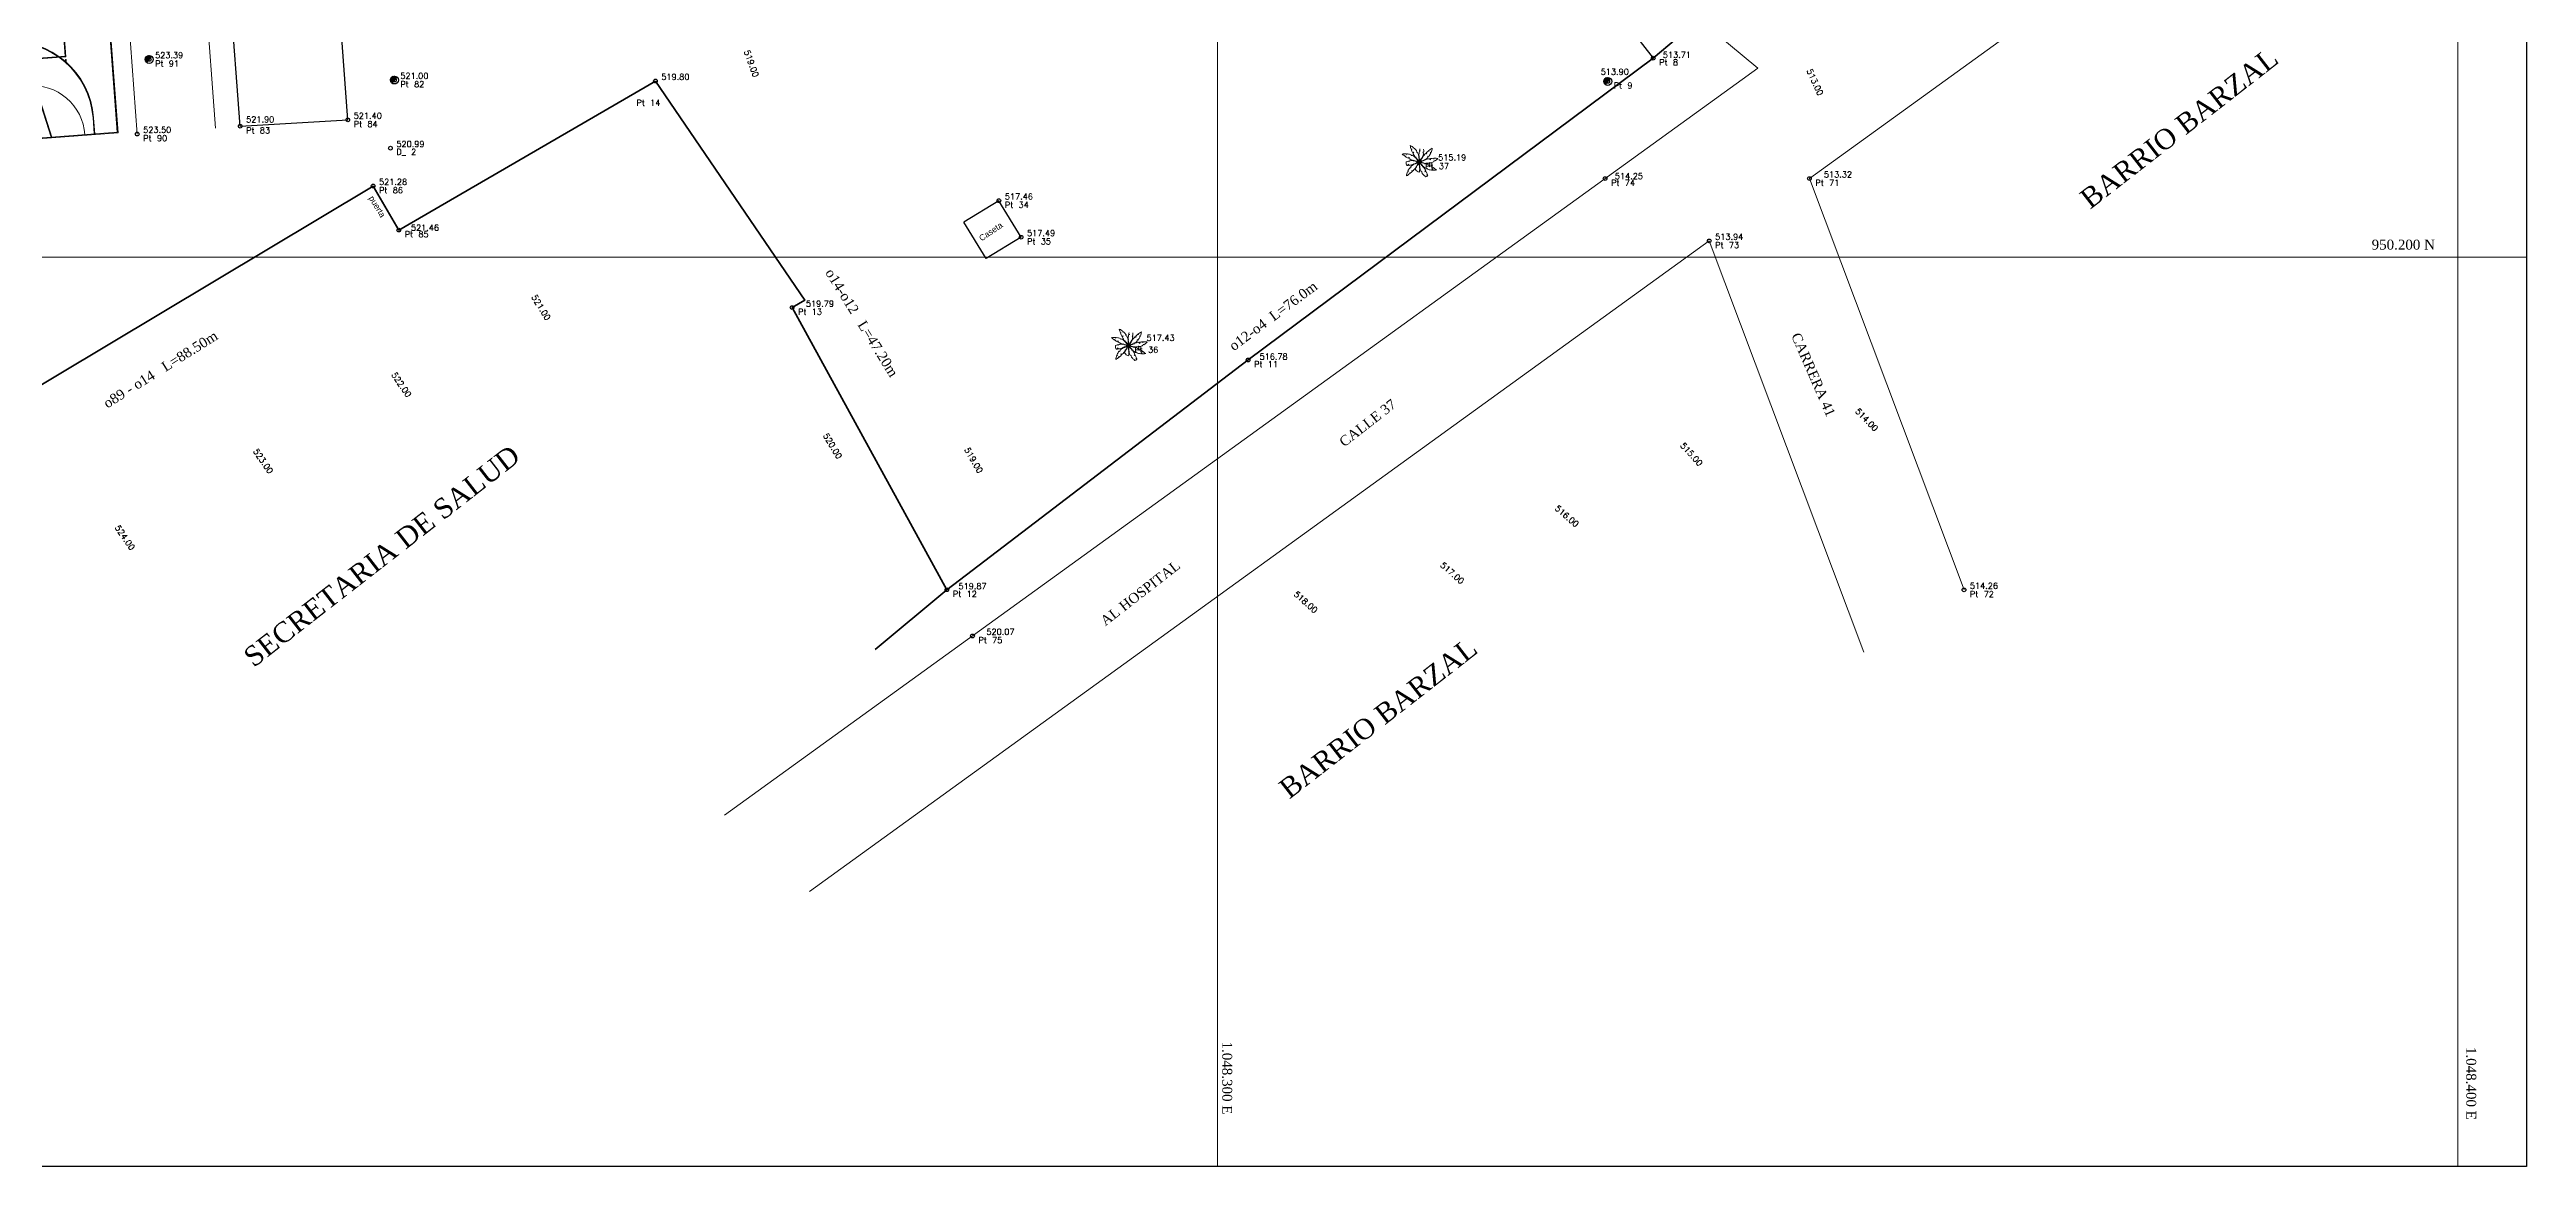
# Model space of a CAD drawing. Header units: metres. Extents: x -38 to 1057472, y -19 to 977469.
# Drawn here: x 1048205.9 to 1048405.5, y 950126.8 to 950216.7 of the extents above; entities that cross this region are included whole.
import ezdxf

# ---------------------------------------------------------------- set-up
doc = ezdxf.new("R2010")
doc.units = ezdxf.units.M
doc.header["$LTSCALE"] = 0.0005
doc.layers.get('0').update_dxf_attribs({"linetype": 'CONTINUOUS'})
for name, color, linetype, lineweight in [('anden', 3, 'CONTINUOUS', 9), ('arbol', 3, 'CONTINUOUS', 9), ('BASQUETBOL', 1, 'CONTINUOUS', 15), ('cancha', 7, 'CONTINUOUS', 15), ('CERRAMIENTO', 20, 'CONTINUOUS', 35), ('COORD', 7, 'CONTINUOUS', 9), ('cotas', 1, 'CONTINUOUS', 9), ('COTAS LB', 7, 'CONTINUOUS', 15), ('LINEAS', 7, 'CONTINUOUS', 15), ('MICROFUTBOL', 7, 'CONTINUOUS', 15), ('MURO', 7, 'CONTINUOUS', 30), ('poste', 1, 'CONTINUOUS', 15), ('puntos', 7, 'CONTINUOUS', 15), ('textos', 7, 'CONTINUOUS', 15), ('via', 236, 'CONTINUOUS', 20), ('VOLEIBOL', 4, 'CONTINUOUS', 15)]:
    doc.layers.add(name, color=color, linetype=linetype, lineweight=lineweight)
doc.layers.add('V', color=2, linetype='CONTINUOUS', plot=False)
doc.styles.add('1.2mm400', font='ARIAL.TTF', dxfattribs={"height": 0.2})
doc.styles.add('2mm400', font='TIMES.TTF', dxfattribs={"height": 0.8})
doc.styles.get("Standard").update_dxf_attribs({"font": 'txt.shx', "height": 1.5})

# ---------------------------------------------------------------- blocks, each defined once
blk = doc.blocks.new('poste')
at = {"layer": 'MURO'}
for p, q in [((-0.32, -0.04), (-0.03, 0.32)), ((-0.32, 0.03), (-0.1, 0.3)), ((-0.3, -0.11), (0.04, 0.32)), ((-0.28, -0.16), (0.09, 0.31)), ((-0.25, -0.2), (0.14, 0.29)), ((-0.22, -0.23), (0.17, 0.27)), ((-0.19, -0.26), (0.21, 0.24))]:
    blk.add_line(p, q, dxfattribs=at)
blk.add_circle((0, 0), 0.32, dxfattribs=at)
blk = doc.blocks.new('MATA61')
for p, q in [((-1.41, 0.56), (-1.35, 0.61)), ((-1.3, 0.76), (-1.29, 0.83)), ((-1.18, 0.82), (-1.3, 0.76)), ((-1.1, 0.38), (-1.04, 0.48)), ((-1.05, 0.04), (-1.1, 0.1)), ((-0.96, 0.13), (-1.05, 0.04)), ((-1.04, 0.48), (-1.03, 0.34)), ((-0.82, 0.65), (-0.83, 0.73)), ((-0.7, 0.67), (-0.82, 0.65)), ((-0.81, 1.28), (-0.73, 1.29)), ((-0.67, 0.96), (-0.56, 1)), ((-0.56, 1), (-0.63, 0.88)), ((-0.59, 0.1), (-0.62, 0.15)), ((-0.6, 1.38), (-0.56, 1.43)), ((-0.47, 1.36), (-0.6, 1.38)), ((-0.59, 0.15), (-0.56, 0.2)), ((-0.56, 0.2), (-0.54, 0.14)), ((-0.43, 0.53), (-0.47, 0.53)), ((-0.42, 0.43), (-0.41, 0.49)), ((-0.39, 0.47), (-0.33, 0.49)), ((-0.33, 0.49), (-0.36, 0.43)), ((-0.29, 1.01), (-0.25, 1.08)), ((-0.17, 0.96), (-0.29, 1.01)), ((-0.09, 0.59), (-0.05, 0.63)), ((-0.04, 0.6), (0.02, 0.59)), ((0.02, 0.59), (-0.04, 0.56)), ((-0.02, 0.53), (-0.04, 0.53)), ((0.13, 1.13), (0, 1.08)), ((0.02, 1.17), (0.13, 1.13)), ((0.28, 0.53), (0.33, 0.54)), ((0.36, 0.47), (0.3, 0.48)), ((0.32, 0.51), (0.36, 0.47)), ((0.36, 0.98), (0.43, 1.02)), ((0.42, 0.88), (0.36, 0.98)), ((0.57, 0.16), (0.52, 0.21)), ((0.54, 0.27), (0.59, 0.24)), ((0.56, 0.22), (0.57, 0.16)), ((0.77, 0.84), (0.64, 0.87)), ((0.7, 0.93), (0.77, 0.84)), ((0.86, 0.46), (0.87, 0.58)), ((0.87, 0.58), (0.95, 0.57)), ((0.97, 1.16), (1, 1.09)), ((1.12, 0.22), (1.03, 0.33)), ((1.12, 0.34), (1.12, 0.22)), ((1.14, 0.87), (1.13, 1)), ((1.13, 1), (1.19, 0.97)), ((1.44, 0.03), (1.5, 0.15)), ((1.47, 0.37), (1.45, 0.3)), ((1.5, 0.15), (1.53, 0.09)), ((-1.13, -1), (-1.19, -0.97)), ((-1.14, -0.87), (-1.13, -1)), ((-1.12, -0.34), (-1.12, -0.22)), ((-1.12, -0.22), (-1.03, -0.33)), ((-0.97, -1.16), (-1, -1.09)), ((-0.87, -0.58), (-0.95, -0.57)), ((-0.86, -0.46), (-0.87, -0.58)), ((-0.7, -0.93), (-0.77, -0.84)), ((-0.77, -0.84), (-0.64, -0.87)), ((-0.54, -0.27), (-0.59, -0.24)), ((-0.56, -0.22), (-0.57, -0.16)), ((-0.57, -0.16), (-0.52, -0.21)), ((-0.29, -0.47), (-0.36, -0.47)), ((-0.32, -0.51), (-0.36, -0.47)), ((-0.36, -0.47), (-0.3, -0.48)), ((-0.28, -0.53), (-0.33, -0.54)), ((-0.02, -0.59), (0.04, -0.56)), ((0.04, -0.6), (-0.02, -0.59)), ((0.04, -0.47), (0.01, -0.47)), ((0.09, -0.59), (0.05, -0.63)), ((0.17, -0.96), (0.29, -1.01)), ((0.29, -1.01), (0.25, -1.08)), ((0.33, -0.49), (0.36, -0.43)), ((0.39, -0.47), (0.33, -0.49)), ((0.41, -0.47), (0.34, -0.47)), ((0.42, -0.43), (0.41, -0.49)), ((0.47, -1.36), (0.6, -1.38)), ((0.56, -0.2), (0.54, -0.14)), ((0.59, -0.15), (0.56, -0.2)), ((0.56, -1), (0.63, -0.88)), ((0.67, -0.96), (0.56, -1)), ((0.6, -1.38), (0.56, -1.43)), ((0.59, -0.1), (0.62, -0.15)), ((0.7, -0.67), (0.82, -0.65)), ((0.81, -1.28), (0.73, -1.29)), ((0.82, -0.65), (0.83, -0.73)), ((0.96, -0.13), (1.05, -0.04)), ((1.04, -0.48), (1.03, -0.34)), ((1.1, -0.38), (1.04, -0.48)), ((1.04, -0.47), (1.04, -0.47)), ((1.05, -0.04), (1.1, -0.1)), ((1.18, -0.82), (1.3, -0.76)), ((1.3, -0.76), (1.29, -0.83)), ((1.41, -0.56), (1.35, -0.61))]:
    blk.add_line(p, q)
for centre, radius, start, end in [((-1.41, -0.78), 1.61, 85.799, 101.2182), ((0.59, 3.52), 3.57, 229.5184, 235.9597), ((0.59, 3.52), 3.57, 236.3862, 241.6275), ((-0.93, -0.08), 0.398, 164.8479, 223.7981), ((-0.69, -1.46), 1.61, 104.9432, 113.0468), ((-1.41, -0.78), 1.61, 68.9432, 81.7125), ((0.59, 3.52), 3.57, 243.0578, 250.7388), ((-0.69, -1.46), 1.61, 86.4372, 99.9331), ((2.54, 2.5), 3.57, 193.5184, 199.9597), ((-1.6, 0.2), 1.61, 49.799, 65.2182), ((2.54, 2.5), 3.57, 200.3862, 205.6275), ((-1.41, -0.78), 1.61, 51.4982, 63.9331), ((2.54, 2.5), 3.57, 207.0578, 214.7388), ((-0.69, -1.46), 1.61, 64.7744, 84.8375), ((0.59, 3.52), 3.57, 251.4574, 260.4742), ((0.3, -1.58), 1.61, 100.7744, 120.8375), ((-1.59, 3.19), 3.57, 287.4574, 296.4742), ((-1.6, 0.2), 1.61, 32.9432, 45.7125), ((2.54, 2.5), 3.57, 215.4574, 224.4742), ((-1.41, -0.78), 1.61, 28.7744, 48.8375), ((1.17, -1.1), 1.61, 136.7744, 156.8375), ((-3.16, 1.65), 3.57, 323.4574, 332.4742), ((-1.6, 0.2), 1.61, 15.4982, 27.9331), ((3.53, 0.53), 3.57, 171.0578, 178.7388), ((3.53, 0.53), 3.57, 179.4574, 188.4742), ((-1.6, 0.2), 1.61, 352.7744, 12.8375), ((1.6, -0.2), 1.61, 172.7744, 192.8375), ((3.16, -1.65), 3.57, 143.4574, 152.4742), ((-1.17, 1.1), 1.61, 316.7744, 336.8375), ((1.59, -3.19), 3.57, 107.4574, 116.4742), ((-0.3, 1.58), 1.61, 280.7744, 300.8375), ((0.69, 1.46), 1.61, 244.7744, 264.8375), ((1.41, 0.78), 1.61, 208.7744, 228.8375), ((-0.59, -3.52), 3.57, 71.4574, 80.4742), ((-2.54, -2.5), 3.57, 35.4574, 44.4742), ((-3.53, -0.53), 3.57, 359.4574, 8.4742), ((3.53, 0.53), 3.57, 166.9418, 169.6275), ((3.16, -1.65), 3.57, 135.0578, 142.7388), ((-1.17, 1.1), 1.61, 339.4982, 351.9331), ((-1.17, 1.1), 1.61, 356.9432, 7.3329), ((-0.3, 1.58), 1.61, 302.4372, 315.9331), ((1.59, -3.19), 3.57, 99.0578, 106.7388), ((3.16, -1.65), 3.57, 128.3862, 133.6275), ((-0.3, 1.58), 1.61, 320.9432, 333.7125), ((3.16, -1.65), 3.57, 121.5184, 127.9597), ((0.69, 1.46), 1.61, 284.9432, 297.7125), ((1.59, -3.19), 3.57, 85.5184, 97.6275), ((1.59, -3.19), 3.57, 92.3862, 97.6275), ((-0.3, 1.58), 1.61, 337.799, 353.2182), ((0.69, 1.46), 1.61, 301.799, 317.2182), ((0.3, -1.58), 1.61, 157.799, 173.2182), ((-3.16, 1.65), 3.57, 301.5184, 307.9597), ((-1.59, 3.19), 3.57, 275.9531, 277.6275), ((0.3, -1.58), 1.61, 140.9432, 153.7125), ((-1.59, 3.19), 3.57, 279.0578, 286.7388), ((-3.16, 1.65), 3.57, 308.3862, 313.6275), ((0.3, -1.58), 1.61, 122.4372, 135.9331), ((-3.16, 1.65), 3.57, 315.0578, 322.7388), ((1.17, -1.1), 1.61, 159.4982, 167.0968), ((0.09, -0.45), 0.568, 210.4926, 261.0599), ((-3.53, -0.53), 3.57, 352.0889, 358.7388), ((1.6, -0.2), 1.61, 195.4982, 207.9331), ((1.6, -0.2), 1.61, 212.9432, 225.7125), ((-2.54, -2.5), 3.57, 27.0578, 34.7388), ((1.41, 0.78), 1.61, 231.4982, 243.9331), ((1.6, -0.2), 1.61, 229.799, 232.8681), ((0.69, 1.46), 1.61, 266.4372, 284.9432), ((-0.59, -3.52), 3.57, 63.0578, 70.7388), ((0.61, -1.24), 0.248, 273.5433, 333.2688), ((-2.54, -2.5), 3.57, 20.3862, 25.6275), ((-2.54, -2.5), 3.57, 18.7756, 19.9597), ((1.41, 0.78), 1.61, 248.9432, 261.7125), ((-0.59, -3.52), 3.57, 56.3862, 61.6275), ((1.41, 0.78), 1.61, 265.799, 281.2182), ((-0.59, -3.52), 3.57, 49.5184, 55.9597)]:
    blk.add_arc(centre, radius, start, end)
blk = doc.blocks.new('CANCHA')
at = {"layer": 'BASQUETBOL'}
for p, q in [((14.97, 15.5), (14.97, 9.8)), ((15.02, 15.5), (15.02, 9.8)), ((0.05, 14.25), (1.25, 14.25)), ((0.05, 14.2), (1.25, 14.2)), ((29.95, 14.25), (28.75, 14.25)), ((29.95, 14.2), (28.75, 14.2)), ((0.05, 11), (5.05, 9.8)), ((0.05, 10.95), (4.87, 9.79)), ((5, 9.75), (5, 6.25)), ((6, 9.75), (6, 6.25)), ((14.97, 9.75), (14.97, 6.25)), ((15.02, 9.75), (15.02, 6.25)), ((24, 6.25), (24, 9.75)), ((24.95, 9.8), (29.95, 11)), ((25, 6.25), (25, 9.75)), ((25.13, 9.79), (29.95, 10.95)), ((0, 8), (1.4, 8)), ((1.25, 8.9), (1.25, 7.1)), ((29.95, 8), (28.6, 8)), ((28.75, 7.1), (28.75, 8.9)), ((4.87, 6.21), (0.05, 5.05)), ((5.05, 6.2), (0.05, 5)), ((14.97, 6.2), (14.97, 0.5)), ((15.02, 6.2), (15.02, 0.5)), ((29.95, 5), (24.95, 6.2)), ((29.95, 5.05), (25.13, 6.21)), ((0.05, 1.8), (1.25, 1.8)), ((0.05, 1.75), (1.25, 1.75)), ((29.95, 1.8), (28.75, 1.8)), ((29.95, 1.75), (28.75, 1.75))]:
    blk.add_line(p, q, dxfattribs=at)
for centre in [(1.62, 8), (28.37, 8)]:
    blk.add_circle(centre, 0.225, dxfattribs=at)
for centre, radius, start, end in [((1.25, 8), 6.25, 270.0001, 90.0001), ((1.25, 8), 6.2, 270.0001, 90.0001), ((28.75, 8), 6.25, 90.0001, 270.0001), ((28.75, 8), 6.2, 90.0001, 270.0001), ((5.05, 8), 1.8, 95.6637, 264.3365), ((5.05, 8), 1.75, 91.6374, 268.3629), ((5.05, 8), 1.8, 270.0001, 90.0001), ((5.05, 8), 1.75, 270.0001, 90.0001), ((15, 8), 1.8, 90.7959, 269.2043), ((15, 8), 1.75, 90.8187, 269.1816), ((15, 8), 1.8, 270.7959, 89.2043), ((15, 8), 1.75, 270.8187, 89.1816), ((24.95, 8), 1.8, 90.0001, 270.0001), ((24.95, 8), 1.75, 90.0001, 270.0001), ((24.95, 8), 1.75, 271.6374, 88.3629), ((24.95, 8), 1.8, 275.6637, 84.3365)]:
    blk.add_arc(centre, radius, start, end, dxfattribs=at)
at = {"layer": 'MICROFUTBOL'}
for p, q in [((0, 16), (0, 0)), ((0, 16), (30, 16)), ((0.05, 15.95), (14.97, 15.95)), ((0.05, 15.95), (0.05, 0.05)), ((14.97, 15.95), (14.97, 11)), ((15.02, 15.95), (15.02, 11)), ((15.02, 15.95), (29.95, 15.95)), ((29.95, 15.95), (29.95, 0.05)), ((30, 16), (30, 0)), ((0.05, 9.5), (0.15, 9.5)), ((0.05, 9.4), (0.15, 9.4)), ((0.15, 9.4), (0.15, 9.5)), ((4.05, 6.5), (4.05, 9.5)), ((14.97, 10.95), (14.97, 5.05)), ((15.02, 10.95), (15.02, 5.05)), ((25.95, 9.5), (25.95, 6.5)), ((29.95, 9.5), (29.85, 9.5)), ((29.85, 9.5), (29.85, 9.4)), ((29.95, 9.4), (29.85, 9.4)), ((0.05, 6.6), (0.15, 6.6)), ((0.05, 6.5), (0.15, 6.5)), ((0.15, 6.5), (0.15, 6.6)), ((29.95, 6.6), (29.85, 6.6)), ((29.85, 6.6), (29.85, 6.5)), ((29.95, 6.5), (29.85, 6.5)), ((14.97, 5), (14.97, 0.05)), ((15.02, 5), (15.02, 0.05)), ((0, 0), (30, 0)), ((0.05, 0.05), (14.97, 0.05)), ((15.02, 0.05), (29.95, 0.05))]:
    blk.add_line(p, q, dxfattribs=at)
for centre in [(5.1, 8), (23.95, 8)]:
    blk.add_circle(centre, 0.1, dxfattribs=at)
for centre, radius, start, end in [((0.05, 9.5), 4, 0.0001, 90.0001), ((29.95, 9.5), 4, 90.0001, 180.0001), ((15, 8), 3, 90.4776, 269.5226), ((15, 8), 2.95, 90.4857, 269.5146), ((15, 8), 3, 270.4776, 89.5226), ((15, 8), 2.95, 270.4857, 89.5146), ((0.05, 6.5), 4, 270.0001, 0.0001), ((29.95, 6.5), 4, 180.0001, 270.0001)]:
    blk.add_arc(centre, radius, start, end, dxfattribs=at)
at = {"layer": 'VOLEIBOL'}
for p, q in [((6, 12.5), (6, 3.5)), ((6, 12.5), (24, 12.5)), ((6.05, 12.45), (12, 12.45)), ((6.05, 12.45), (6.05, 3.55)), ((12, 12.45), (12, 3.55)), ((12.05, 12.45), (12.05, 3.55)), ((12.05, 12.45), (14.97, 12.45)), ((14.97, 12.45), (14.97, 3.55)), ((15.02, 12.45), (15.02, 3.55)), ((15.02, 12.45), (17.95, 12.45)), ((17.95, 12.45), (17.95, 3.55)), ((18, 12.45), (18, 3.55)), ((18, 12.45), (23.95, 12.45)), ((23.95, 12.45), (23.95, 3.55)), ((24, 12.5), (24, 3.5)), ((24.2, 12.5), (24.2, 12.45)), ((24.2, 12.5), (24.35, 12.5)), ((24.2, 12.45), (24.35, 12.45)), ((24.35, 12.5), (24.35, 12.45)), ((24.2, 9.55), (24.2, 9.5)), ((24.2, 9.55), (24.35, 9.55)), ((24.2, 9.5), (24.35, 9.5)), ((24.35, 9.55), (24.35, 9.5)), ((5.65, 6.5), (5.65, 6.45)), ((5.65, 6.5), (5.8, 6.5)), ((5.65, 6.45), (5.8, 6.45)), ((5.8, 6.5), (5.8, 6.45)), ((5.65, 3.55), (5.8, 3.55)), ((5.65, 3.55), (5.65, 3.5)), ((5.65, 3.5), (5.8, 3.5)), ((5.8, 3.55), (5.8, 3.5)), ((6, 3.5), (24, 3.5)), ((6.05, 3.55), (12, 3.55)), ((12.05, 3.55), (14.97, 3.55)), ((15.02, 3.55), (17.95, 3.55)), ((18, 3.55), (23.95, 3.55))]:
    blk.add_line(p, q, dxfattribs=at)
for centre in [(15, 13.5), (15, 2.5)]:
    blk.add_circle(centre, 0.03, dxfattribs=at)

msp = doc.modelspace()

# ---------------------------------------------------------------- linework, layer by layer
at = {"linetype": 'Continuous'}
for p, q in [((1048213.89, 950215.93), (1048213.89, 950215.93)), ((1048213.89, 950215.93), (1048213.89, 950215.93)), ((1048335.14, 950216.03), (1048335.14, 950216.03)), ((1048335.14, 950216.03), (1048335.14, 950216.03)), ((1048233.66, 950214.27), (1048233.66, 950214.27)), ((1048233.66, 950214.27), (1048233.66, 950214.27)), ((1048254.7, 950214.19), (1048254.7, 950214.19)), ((1048254.7, 950214.19), (1048254.7, 950214.19)), ((1048331.47, 950214.16), (1048331.47, 950214.16)), ((1048331.47, 950214.16), (1048331.47, 950214.16)), ((1048221.23, 950210.55), (1048221.23, 950210.55)), ((1048221.23, 950210.55), (1048221.23, 950210.55)), ((1048229.9, 950211.06), (1048229.9, 950211.06)), ((1048229.9, 950211.06), (1048229.9, 950211.06)), ((1048212.93, 950209.92), (1048212.93, 950209.92)), ((1048212.93, 950209.92), (1048212.93, 950209.92)), ((1048233.34, 950208.78), (1048233.34, 950208.78)), ((1048233.34, 950208.78), (1048233.34, 950208.78)), ((1048316.27, 950207.67), (1048316.27, 950207.67)), ((1048316.27, 950207.67), (1048316.27, 950207.67)), ((1048331.26, 950206.33), (1048331.26, 950206.33)), ((1048331.26, 950206.33), (1048331.26, 950206.33)), ((1048347.73, 950206.33), (1048347.73, 950206.33)), ((1048347.73, 950206.33), (1048347.73, 950206.33)), ((1048231.94, 950205.73), (1048231.94, 950205.73)), ((1048231.94, 950205.73), (1048231.94, 950205.73)), ((1048282.39, 950204.55), (1048282.39, 950204.55)), ((1048282.39, 950204.55), (1048282.39, 950204.55)), ((1048234.01, 950202.18), (1048234.01, 950202.18)), ((1048234.01, 950202.18), (1048234.01, 950202.18)), ((1048284.18, 950201.61), (1048284.18, 950201.61)), ((1048284.18, 950201.61), (1048284.18, 950201.61)), ((1048339.65, 950201.31), (1048339.65, 950201.31)), ((1048339.65, 950201.31), (1048339.65, 950201.31)), ((1048265.72, 950195.94), (1048265.72, 950195.94)), ((1048265.72, 950195.94), (1048265.72, 950195.94)), ((1048292.83, 950192.88), (1048292.83, 950192.88)), ((1048292.83, 950192.88), (1048292.83, 950192.88)), ((1048302.48, 950191.72), (1048302.48, 950191.72)), ((1048302.48, 950191.72), (1048302.48, 950191.72)), ((1048278.2, 950173.21), (1048278.2, 950173.21)), ((1048278.2, 950173.21), (1048278.2, 950173.21)), ((1048360.19, 950173.2), (1048360.19, 950173.2)), ((1048360.19, 950173.2), (1048360.19, 950173.2)), ((1048280.26, 950169.49), (1048280.26, 950169.49)), ((1048280.26, 950169.49), (1048280.26, 950169.49))]:
    msp.add_line(p, q, dxfattribs=at)
for centre in [(1048213.89, 950215.93), (1048233.66, 950214.27), (1048254.7, 950214.19), (1048331.47, 950214.16), (1048335.14, 950216.03), (1048221.23, 950210.55), (1048229.9, 950211.06), (1048212.93, 950209.92), (1048233.34, 950208.78), (1048316.27, 950207.67), (1048331.26, 950206.33), (1048347.73, 950206.33), (1048231.94, 950205.73), (1048282.39, 950204.55), (1048234.01, 950202.18), (1048284.18, 950201.61), (1048339.65, 950201.31), (1048265.72, 950195.94), (1048292.83, 950192.88), (1048302.48, 950191.72), (1048278.2, 950173.21), (1048360.19, 950173.2), (1048280.26, 950169.49)]:
    msp.add_circle(centre, 0.15, dxfattribs=at)
at = {"layer": 'anden'}
msp.add_line((1048219.236, 950210.401), (1048212.57, 950299.588), dxfattribs=at)
at = {"layer": 'CERRAMIENTO'}
msp.add_line((1048278.2, 950173.21), (1048272.403, 950168.404), dxfattribs=at)
at = {"layer": 'CERRAMIENTO', "flags": 128}
for points in [[(1048338.84, 950219.15), (1048335.14, 950216.03), (1048302.48, 950191.72), (1048278.2, 950173.21)], [(1048254.7, 950214.19), (1048234.01, 950202.18), (1048231.94, 950205.73), (1048176.55, 950172.6)], [(1048278.2, 950173.21), (1048265.72, 950195.94), (1048266.738, 950196.537), (1048254.7, 950214.19)]]:
    msp.add_lwpolyline(points, dxfattribs=at)
at = {"layer": 'COORD'}
for p, q in [((1048300, 950126.762), (1048300, 950381.256)), ((1048400, 950126.762), (1048400, 950381.256)), ((1048086.49, 950200), (1048405.531, 950200))]:
    msp.add_line(p, q, dxfattribs=at)
at = {"layer": 'LINEAS'}
msp.add_line((1048212.93, 950209.92), (1048210.53, 950242.03), dxfattribs=at)
at = {"layer": 'MURO'}
for p, q in [((1048221.23, 950210.55), (1048215.02, 950293.64)), ((1048229.9, 950211.06), (1048227.31, 950246.09)), ((1048332.27, 950219.71), (1048335.14, 950216.03)), ((1048221.23, 950210.55), (1048229.9, 950211.06)), ((1048282.39, 950204.55), (1048279.571, 950202.834)), ((1048284.18, 950201.61), (1048282.39, 950204.55)), ((1048281.361, 950199.894), (1048279.571, 950202.834)), ((1048284.18, 950201.61), (1048281.361, 950199.894))]:
    msp.add_line(p, q, dxfattribs=at)
at = {"layer": 'textos', "flags": 128}
msp.add_lwpolyline([(1048293.319, 950170.62, 0, 0, 0), (1048287.737, 950166.412, 0.608, 0, 0), (1048285.877, 950165.01, 0, 0, 0)], format="xyseb", dxfattribs=at)
at = {"layer": 'V'}
msp.add_lwpolyline([(1048086.49, 950381.256), (1048405.531, 950381.256), (1048405.531, 950126.762), (1048086.49, 950126.762)], close=True, dxfattribs=at)
at = {"layer": 'via'}
for p, q in [((1048398.73, 950243.17), (1048347.73, 950206.33)), ((1048343.57, 950215.222), (1048338.84, 950219.15)), ((1048343.57, 950215.222), (1048260.271, 950155.051)), ((1048347.73, 950206.33), (1048360.19, 950173.2)), ((1048339.65, 950201.31), (1048267.11, 950148.911)), ((1048339.65, 950201.31), (1048352.11, 950168.18))]:
    msp.add_line(p, q, dxfattribs=at)

# ---------------------------------------------------------------- block references
at = {"layer": 'arbol', "xscale": 0.8, "yscale": 0.8, "zscale": 0.8}
for p in [(1048316.283, 950207.664), (1048292.843, 950192.874)]:
    msp.add_blockref('MATA61', p, dxfattribs=at)
at = {"layer": 'cancha', "xscale": 1.068445923439306, "yscale": 1.068445923439306, "zscale": 1.068445923439306, "rotation": 94.27439974223925}
msp.add_blockref('CANCHA', (1048211.381, 950210.023), dxfattribs=at)
at = {"layer": 'poste'}
for p in [(1048213.89, 950215.93), (1048233.66, 950214.27), (1048331.47, 950214.16)]:
    msp.add_blockref('poste', p, dxfattribs=at)

# ---------------------------------------------------------------- texts
at = {"layer": 'COORD', "color": 7, "style": '2mm400'}
msp.add_text('950.200 N', height=0.8, dxfattribs=at).set_placement((1048393.05, 950200.612))
for s, p in [('1.048.300 E', (1048300.394, 950136.819)), ('1.048.400 E', (1048400.678, 950136.385))]:
    msp.add_text(s, height=0.8, rotation=270, dxfattribs=at).set_placement(p)
at = {"layer": 'cotas', "color": 1}
for s, p in [('523.39', (1048214.37, 950216.026)), ('513.71', (1048335.914, 950216.059)), ('521.00', (1048234.14, 950214.366)), ('519.80', (1048255.18, 950214.286)), ('513.90', (1048330.906, 950214.697)), ('523.50', (1048213.41, 950210.016)), ('521.90', (1048221.71, 950210.856)), ('521.40', (1048230.38, 950211.156)), ('520.99', (1048233.82, 950208.876)), ('515.19', (1048317.801, 950207.79)), ('514.25', (1048332.047, 950206.292)), ('513.32', (1048348.901, 950206.426)), ('521.28', (1048232.42, 950205.826)), ('517.46', (1048282.87, 950204.646)), ('521.46', (1048234.995, 950202.137)), ('517.49', (1048284.66, 950201.706)), ('513.94', (1048340.13, 950201.406)), ('519.79', (1048266.835, 950196.017)), ('517.43', (1048294.292, 950193.257)), ('516.78', (1048303.405, 950191.749)), ('519.87', (1048279.133, 950173.259)), ('514.26', (1048360.67, 950173.296)), ('520.07', (1048281.383, 950169.586))]:
    msp.add_text(s, height=0.48, dxfattribs=at).set_placement(p)
at = {"layer": 'COTAS LB', "char_height": 0.48, "attachment_point": 5}
for s, insert, rotation in [('{519.00}', (1048262.439, 950215.598, 519), 290.16307), ('{513.00}', (1048348.178, 950214.097, 513), 294.32935), ('{521.00}', (1048245.486, 950195.951, 521), 301.29498), ('{522.00}', (1048234.226, 950189.729, 522), 304.33252), ('{514.00}', (1048352.347, 950186.905, 514), 314.0776), ('{523.00}', (1048223.083, 950183.572, 523), 304.33252), ('{520.00}', (1048268.985, 950184.794, 520), 301.29498), ('{519.00}', (1048280.355, 950183.644, 519), 300.21461), ('{515.00}', (1048338.226, 950184.122, 515), 312.45417), ('{524.00}', (1048211.94, 950177.414, 524), 304.33252), ('{516.00}', (1048328.181, 950179.14, 516), 318.85947), ('{517.00}', (1048318.94, 950174.556, 517), 318.85947), ('{518.00}', (1048307.129, 950172.217, 518), 318.85947)]:
    msp.add_mtext(s, dxfattribs=dict(at, insert=insert, rotation=rotation))
at = {"layer": 'MURO', "style": '1.2mm400'}
msp.add_text('puerta', height=0.48, rotation=301.55948, dxfattribs=at).set_placement((1048231.576, 950204.762))
at = {"layer": 'puntos'}
for s, p in [('Pt 91', (1048214.37, 950215.354)), ('Pt 8', (1048335.62, 950215.454)), ('Pt 82', (1048234.14, 950213.694)), ('Pt 9', (1048331.95, 950213.584)), ('Pt 83', (1048221.71, 950209.974)), ('Pt 84', (1048230.38, 950210.484)), ('Pt 90', (1048213.41, 950209.344)), ('D_ 2', (1048233.82, 950208.244)), ('Pt 37', (1048316.75, 950207.094)), ('Pt 86', (1048232.42, 950205.154)), ('Pt 34', (1048282.87, 950203.974)), ('Pt 74', (1048331.74, 950205.754)), ('Pt 71', (1048348.21, 950205.754)), ('Pt 85', (1048234.49, 950201.604)), ('Pt 35', (1048284.66, 950201.034)), ('Pt 73', (1048340.13, 950200.734)), ('Pt 13', (1048266.2, 950195.364)), ('Pt 36', (1048293.31, 950192.304)), ('Pt 11', (1048302.96, 950191.144)), ('Pt 72', (1048360.67, 950172.624)), ('Pt 75', (1048280.74, 950168.914))]:
    msp.add_text(s, height=0.48, dxfattribs=at).set_placement(p)
at = {"layer": 'textos'}
for s, height, rotation, style, p in [('BARRIO BARZAL', 1.6, 37.86824, '2mm400', (1048370.361, 950203.819)), ('Caseta', 0.48, 34.19661, '1.2mm400', (1048280.995, 950201.265)), ('o14-o12   L=47.20m', 0.8, 301.82046, '2mm400', (1048268.362, 950198.762)), ('o12-o4  L=76.0m', 0.8, 36.57348, '2mm400', (1048301.324, 950192.416)), ('o89 - o14   L=88.50m', 0.8, 32.12175, '2mm400', (1048210.522, 950187.804)), ('CARRERA 41', 0.8, 293.59486, '2mm400', (1048346.242, 950193.686)), ('CALLE 37', 0.8, 37.86824, '2mm400', (1048310.227, 950184.676)), ('SECRETARIA DE SALUD', 1.6, 37.86824, '2mm400', (1048222.319, 950166.901)), ('AL HOSPITAL', 0.8, 37.86824, '2mm400', (1048290.969, 950170.259)), ('BARRIO BARZAL', 1.6, 37.86824, '2mm400', (1048305.796, 950156.3))]:
    msp.add_text(s, height=height, rotation=rotation, dxfattribs=dict(at, style=style)).set_placement(p)
for s, p in [('Pt 14', (1048253.173, 950212.198)), ('Pt 12', (1048278.68, 950172.634))]:
    msp.add_text(s, height=0.48, dxfattribs=at).set_placement(p)

doc.saveas('drawing.dxf')
